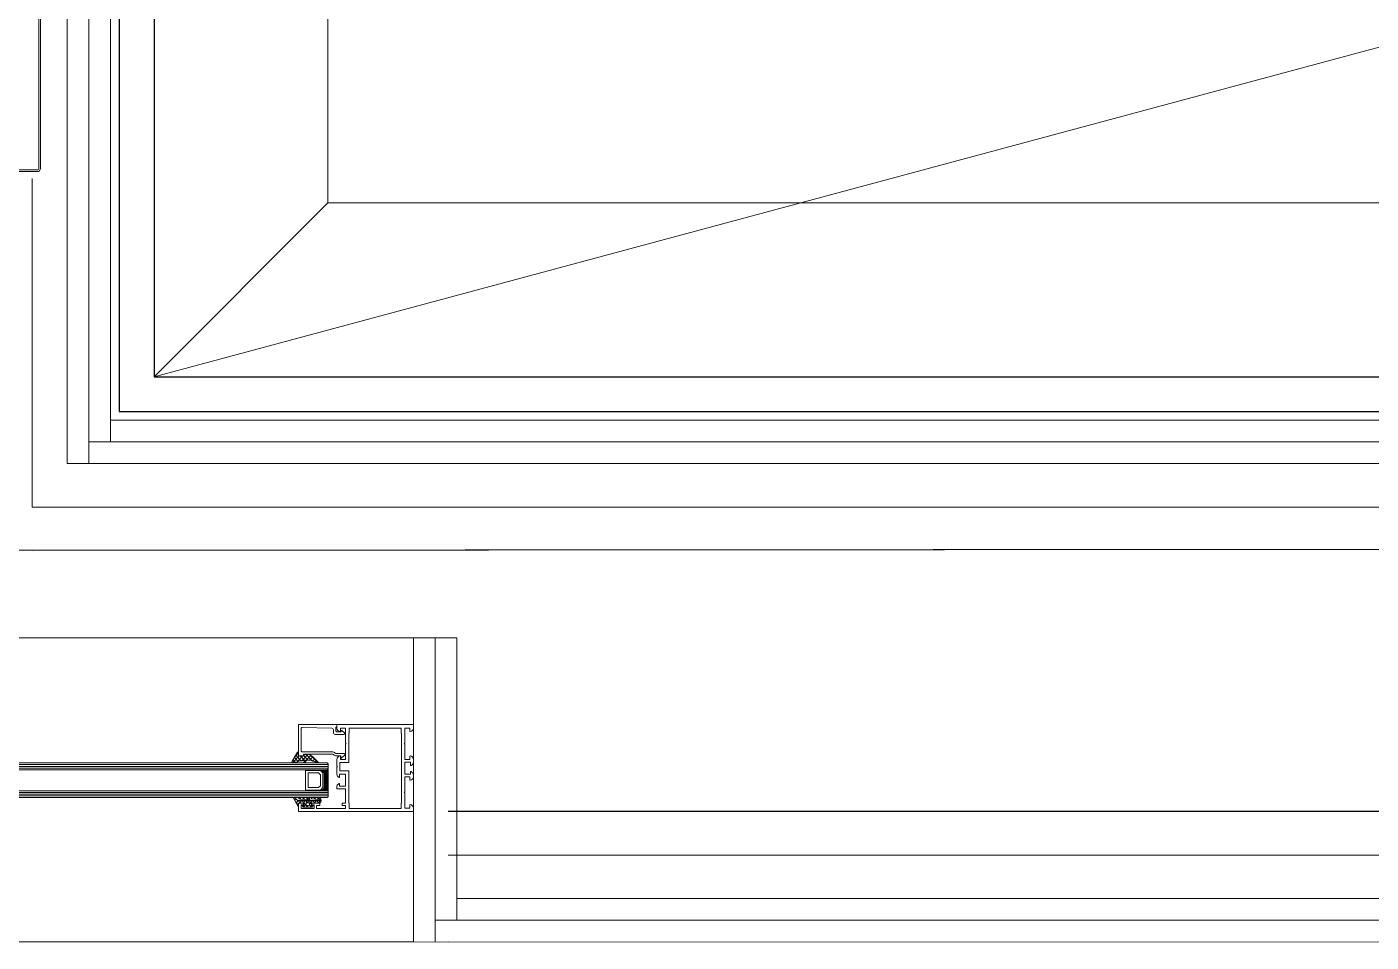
# Model space of a CAD drawing. Header units: millimetres. Extents: x 26282 to 30760, y 1404 to 4574.
# Drawn here: x 28051.4 to 28128.7, y 2947.9 to 3000.6 of the extents above; entities that cross this region are included whole.
import ezdxf

# ---------------------------------------------------------------- set-up
doc = ezdxf.new("R2010")
doc.units = ezdxf.units.MM
doc.header["$LTSCALE"] = 0.25
doc.linetypes.add('DIVIDE', pattern=[1.25, 0.5, -0.25, 0, -0.25, 0, -0.25])
for name, color, linetype, lineweight in [('AB-DUV', 4, 'Continuous', 50), ('AB-inceler', 8, 'Continuous', 20), ('B_BOSLUK', 4, 'Continuous', 0), ('DOĞRAMA', 30, 'Continuous', 20), ('FLOOR_MARBLE (3RDF)', 67, 'Continuous', 13), ('ID-ALCIPAN', 124, 'Continuous', 20), ('ID-HATCH', 252, 'Continuous', 18), ('METAL (3RDF)', 171, 'Continuous', 15), ('SECTION LINE (3RDF)', 40, 'DIVIDE', 25)]:
    doc.layers.add(name, color=color, linetype=linetype, lineweight=lineweight)
doc.layers.add('ID-PROFIL', color=145, linetype='Continuous')
doc.layers.add('WALL COVERING_MARBLE (3RDF)', color=246, linetype='Continuous')
doc.linetypes.add('BATTING', pattern='A,0.0001,-0.1,[134,ltypeshp.shx,S=0.1,R=0,X=-0.1,Y=0],-0.2,[134,ltypeshp.shx,S=0.1,R=180,X=0.1,Y=0],-0.1', length=0.4001)

# ---------------------------------------------------------------- blocks, each defined once
blk = doc.blocks.new('CHD03_1914', base_point=(-50, -44.000001))
at = {"color": 40, "linetype": 'Continuous'}
blk.add_lwpolyline([(-50, -44), (-50, -11), (-50, 22), (-45.2, 22), (-45.2, 19.6, -0.414214), (-45.7, 19.1), (-46.2, 19.1), (-46.2, 20.6), (-48.2, 20.6), (-48.2, 13.1), (-46.2, 13.1), (-46.2, 14.6), (-45.7, 14.6, -0.414214), (-45.2, 14.1), (-45.2, 10.2, -0.414214), (-45.7, 9.7), (-46.5, 9.7), (-46.5, 11.7), (-48.2, 11.7), (-48.2, -5), (-46.5, -5), (-46.5, -3), (-45.7, -3, -0.414214), (-45.2, -3.5), (-45.2, -5), (-37, -5), (-37, 0), (-35.297056, 0, -0.209119), (-33.911436, -1.333339, -0.517625), (-34.099998, -1.6), (-35.4, -1.6), (-35.4, -5), (-28.4, -5), (-28.4, -1.6), (-30.2, -1.6, -0.517638), (-30.388562, -1.333333, -0.317837), (-28.502944, 0), (-24.545899, 0), (-24.245899, -0.3), (-23.945899, 0), (-19.988855, 0, -0.381966), (-18.001239, -1.777778, -0.447214), (-18.2, -1.999999), (-20, -2), (-20, -5), (-11.3, -5), (-11, -5.3), (-10.7, -5), (-2, -5), (-2, -2), (-3.8, -2, -0.447214), (-3.998762, -1.777778, -0.381966), (-2.011146, 0), (0, 0), (0, -44), (-2.011146, -44, -0.381966), (-3.998762, -42.222222, -0.44721), (-3.800002, -42), (-2, -42), (-2, -39), (-10.7, -39), (-11, -38.7), (-11.3, -39), (-20, -39), (-20, -42), (-18.2, -42, -0.447214), (-18.001238, -42.222222, -0.381966), (-19.988855, -44.000001), (-21.602944, -44, -0.317837), (-23.488562, -42.666667, -0.517633), (-23.300003, -42.4), (-21.5, -42.4), (-21.5, -39), (-28.5, -39), (-28.5, -42.4), (-27.2, -42.4, -0.517638), (-27.011438, -42.666667, -0.209118), (-28.397054, -44), (-30.011146, -44, -0.381966), (-31.998762, -42.222222, -0.44721), (-31.800002, -42), (-30, -42), (-30, -39), (-38.7, -39), (-39, -38.7), (-39.3, -39), (-48, -39), (-48, -42), (-46.2, -42, -0.447214), (-46.001238, -42.222222, -0.381966), (-47.988855, -44.000001), (-50, -44)], format="xyb", close=True, dxfattribs=at)
blk.add_lwpolyline([(-48.2, -22), (-48.2, -36.9), (-45.2, -36.9), (-45.2, -37.2), (-5, -37.2), (-5, -36.9), (-2, -36.9), (-2, -7.1), (-5, -7.1), (-5, -6.8), (-21.8, -6.8), (-21.8, -1.8), (-26.6, -1.8), (-26.6, -6.8), (-45.2, -6.8), (-45.2, -7.1), (-48.2, -7.1), (-48.2, -22)], close=True, dxfattribs=at)
blk = doc.blocks.new('CHD10-3109', base_point=(3425.844121, -8973.198899))
at = {"color": 40, "linetype": 'Continuous'}
blk.add_lwpolyline([(3445.244066, -8946.498899), (3445.244066, -8968.498899), (3443.744066, -8968.498899), (3443.744066, -8967.998899), (3441.644066, -8967.998899, 0.414214), (3441.144066, -8968.498899), (3441.144066, -8970.798899), (3441.745351, -8971.152041, -0.449767), (3441.803176, -8971.445675), (3440.54184, -8972.901844, -0.717959), (3439.644066, -8972.598899), (3439.644066, -8967.498899, -0.414214), (3440.644066, -8966.498899), (3442.261368, -8966.498899, 0.409111), (3443.261216, -8965.516352), (3443.558105, -8948.507625, 0.419335), (3443.058181, -8947.998899), (3430.144066, -8947.998899, 0.414214), (3429.644066, -8948.498899), (3429.644066, -8965.784686, -0.198912), (3428.970411, -8967.411031), (3428.936959, -8967.444484, 0.198988), (3428.644066, -8968.151881), (3428.644066, -8972.698899, -0.679784), (3427.779408, -8973.040988), (3425.898258, -8971.035735, -0.657054), (3426.044321, -8970.698899), (3427.144066, -8970.698899, 0.414214), (3427.344066, -8970.498899), (3427.344066, -8968.15159, -0.198912), (3428.01772, -8966.525245), (3428.051172, -8966.491793, 0.198988), (3428.344066, -8965.784395), (3428.344066, -8949.398899), (3427.244066, -8949.398899), (3427.244066, -8946.498899), (3445.244066, -8946.498899)], format="xyb", close=True, dxfattribs=at)
blk = doc.blocks.new('CHD40D05', base_point=(114.501887, 226.793406))
at = {"color": 1, "linetype": 'Continuous'}
for p, q in [((110.576538, 230.373317), (114.501887, 226.447968)), ((110.947225, 228.701598), (112.225122, 229.979495)), ((111.222926, 227.605608), (114.501887, 224.326648)), ((111.42147, 227.054523), (113.569713, 229.202766)), ((111.719917, 225.231649), (114.914305, 228.426037)), ((114.276969, 228.794206), (116.277769, 226.793406)), ((115.402994, 226.793406), (116.258896, 227.649308)), ((110.658103, 223.927791), (114.785186, 219.800708)), ((111.337512, 222.727924), (114.501887, 225.892299)), ((111.576436, 218.724207), (115.458685, 222.606456)), ((111.746215, 224.960999), (115.421988, 221.285227)), ((112.033797, 220.430776), (113.93097, 218.533604)), ((112.11513, 221.384222), (114.579619, 223.84871)), ((110.543601, 215.570052), (114.802922, 219.829373)), ((110.621646, 215.478967), (110.728665, 215.371947)), ((111.039725, 217.182208), (111.817093, 216.40484)), ((111.587437, 218.755816), (112.874031, 217.469222))]:
    blk.add_line(p, q, dxfattribs=at)
blk.add_lwpolyline([(115.039598, 223.337622, -0.273526), (115.44157, 221.341406), (115.058529, 220.2425), (114.117325, 218.721271), (111.149397, 215.732442), (110.71983, 215.364377), (110.535797, 215.57916), (110.551173, 215.778569), (111.889994, 219.625078), (112.098461, 220.793074, 0.181169), (111.844562, 222.173477), (111.6876, 222.435079), (111.076538, 222.946226), (110.776538, 223.346226), (110.576538, 223.846226), (110.776538, 224.046226), (111.076538, 223.846226), (111.376538, 223.546226), (111.7876, 223.335079), (111.9876, 223.435079), (111.7876, 224.535079), (111.5876, 226.593406), (111.076538, 228.011929), (110.776538, 229.611929), (110.576538, 230.111929), (110.576538, 230.411929), (110.776538, 230.611929), (111.076538, 230.611929), (111.476538, 230.411929), (116.701887, 227.393406), (116.701887, 226.793406), (114.501887, 226.793406), (114.501887, 223.935079), (115.039598, 223.337622)], format="xyb", close=True, dxfattribs=at)
blk = doc.blocks.new('*U52')
at = {"color": 4, "linetype": 'Continuous'}
for p, q in [((1062.494385, 75), (1062.494385, 74.99)), ((1062.894385, 75), (1062.894385, 74.6)), ((1063.294385, 75), (1063.294385, 74.2)), ((1063.694385, 75), (1063.694385, 73.8)), ((1064.094385, 75), (1064.094385, 63)), ((1064.494385, 75), (1064.494385, 63)), ((1064.894385, 75), (1064.894385, 63)), ((1065.294385, 75), (1065.294385, 63)), ((1065.694385, 75), (1065.694385, 63)), ((1066.094385, 75), (1066.094385, 63)), ((1062.494385, 63.01), (1062.494385, 63)), ((1062.894385, 63.4), (1062.894385, 63)), ((1063.294385, 63.8), (1063.294385, 63)), ((1063.694385, 64.2), (1063.694385, 63))]:
    blk.add_line(p, q, dxfattribs=at)
blk = doc.blocks.new('CHD40D02')
at = {"color": 1, "linetype": 'Continuous'}
for p, q in [((-1.122662, 0.665503), (-0.457159, 0)), ((-1.012226, 0), (0.801576, 1.813802)), ((0, -1.109094), (1.4, 0.290906)), ((0.205857, 1.458304), (1.4, 0.264161)), ((1.534377, 2.251105), (2.247288, 1.538194)), ((-2.117144, -5.347558), (1.4, -1.830414)), ((-2.117144, -3.226238), (-1.117144, -2.226238)), ((-2.117144, -2.582656), (-0.421916, -4.277884)), ((-2.117144, -4.703976), (-1.237492, -5.583628)), ((-2.117144, -7.468879), (-0.899257, -6.250992)), ((-2.117144, -6.825296), (-1.117144, -7.825296)), ((-0.543237, -6.277883), (1.4, -8.22112)), ((0, -0.457159), (1.4, -1.857159)), ((0, -2.578479), (1.4, -3.978479)), ((0, -7.473055), (2.106571, -5.366485)), ((0.262508, -5.089227), (1.4, -3.951735)), ((0.262508, -4.962308), (1.066416, -5.766216)), ((1.066416, -5.766216), (1.7501, -6.4499)), ((1.930627, -4.509107), (2.59883, -5.177309)), ((2.000247, -3.351488), (2.91136, -2.440375)), ((2.050967, -2.508126), (2.906913, -3.364072)), ((2.106571, -5.366485), (2.901098, -4.571957)), ((2.135987, -1.094428), (2.921622, -0.308793)), ((2.222769, -0.558608), (2.917076, -1.252915)), ((2.59883, -5.177309), (2.73038, -5.30886)), ((0, -9.594375), (1.4, -8.194375)), ((0, -8.942441), (1.4, -10.34244)), ((0.000001, -11.063761), (1.86654, -12.930301)), ((0.005596, -11.710099), (1.4, -10.315696)), ((0.929001, -12.908016), (2.87289, -10.964126)), ((1.935795, -10.878236), (2.844412, -11.786853)), ((2.065011, -9.650685), (2.925923, -8.789773)), ((2.137826, -8.958946), (2.903131, -9.724251)), ((2.53001, -7.22981), (2.953639, -7.653438))]:
    blk.add_line(p, q, dxfattribs=at)
at = {"color": 7, "linetype": 'Continuous'}
blk.add_line((2.921685, -0.29561), (2.817805, -0.199647), dxfattribs=at)
at = {"color": 1, "linetype": 'Continuous'}
for points in [[(2.921685, -0.29561), (2.9, -4.8), (2.8, -5.1), (2.7, -5.4), (2.6, -5.7), (2.4, -6), (2.3, -6.2), (2, -6.3), (1.8, -6.4), (1.6, -6.6), (1.5, -6.7), (1.4, -6.9), (1.4, -11.5), (1.4, -11.7), (1.6, -11.8), (1.65982, -11.8), (1.85982, -11.6), (2.25982, -7.8), (2.35982, -7.4), (2.55982, -7.2), (2.85982, -7.2), (2.95982, -7.4), (2.85982, -11.5, -1.047986), (0.000001, -11.499982), (0, -7.412301), (-1.117144, -7.412301), (-1.117144, -8.412301), (-2.117144, -7.977518), (-2.117144, -2.406848), (-1.117144, -2.015544), (-1.117144, -3.015544), (0, -3.015544), (0, 0), (-1.5, 0), (-1.6, 0.1), (-1.6, 0.3), (-1.4, 0.5), (2.700478, 2.946982), (2.800478, 2.946982), (2.900478, 2.746982), (2.900478, 2.446982), (2.700478, 2.146982), (1.4, 0.4), (1.4, -5.2), (1.5, -5.3), (1.7, -5.2), (1.907825, -4.888262), (2.146067, -0.926812), (2.230152, -0.523166), (2.318197, -0.219443), (2.614003, -0.107644), (2.817805, -0.199647), (2.921685, -0.29561)], [(0.116062, -6.131436, 0.198912), (0.262508, -5.777883), (0.262508, -4.777884, 0.414213), (-0.237492, -4.277884), (-0.737492, -4.277884, 0.414213), (-1.237492, -4.777883), (-1.237492, -5.777884, 0.414213), (-0.737492, -6.277883), (-0.237491, -6.277883, 0.198912), (0.116062, -6.131436)]]:
    blk.add_lwpolyline(points, format="xyb", close=True, dxfattribs=at)
blk = doc.blocks.new('jtyhtrgrtg')
at = {"layer": 'DOĞRAMA', "color": 4, "linetype": 'Continuous'}
for p, q in [((37.657, 2.162), (2.657, 2.162)), ((37.657, 2.062), (2.657, 2.062)), ((37.657, 1.962), (2.657, 1.962)), ((37.657, 1.862), (2.657, 1.862)), ((37.657, 1.762), (2.657, 1.762)), ((40.807, 2.162), (37.657, 2.162)), ((40.857, 2.062), (37.657, 2.062)), ((40.857, 1.962), (37.657, 1.962)), ((40.857, 1.862), (37.657, 1.862)), ((40.807, 1.762), (37.657, 1.762)), ((39.557, 0.592), (39.557, 1.732)), ((39.557, 1.732), (40.407, 1.732)), ((39.707, 0.742), (39.707, 1.582)), ((39.707, 1.582), (40.307, 1.582)), ((40.307, 1.582), (40.407, 1.482)), ((40.407, 1.732), (40.557, 1.582)), ((40.557, 1.582), (40.557, 0.742)), ((40.807, 2.162), (40.857, 2.112)), ((40.857, 1.812), (40.807, 1.762)), ((40.857, 2.112), (40.857, 1.812)), ((40.407, 0.842), (40.307, 0.742)), ((40.407, 1.482), (40.407, 0.842)), ((37.657, 0.562), (2.657, 0.562)), ((37.657, 0.462), (2.657, 0.462)), ((37.657, 0.362), (2.657, 0.362)), ((37.657, 0.262), (2.657, 0.262)), ((37.657, 0.162), (2.657, 0.162)), ((40.807, 0.562), (37.657, 0.562)), ((40.857, 0.462), (37.657, 0.462)), ((40.857, 0.362), (37.657, 0.362)), ((40.857, 0.262), (37.657, 0.262)), ((40.807, 0.162), (37.657, 0.162)), ((40.407, 0.592), (39.557, 0.592)), ((40.307, 0.742), (39.707, 0.742)), ((40.557, 0.742), (40.407, 0.592)), ((40.807, 0.562), (40.857, 0.512)), ((40.857, 0.212), (40.807, 0.162)), ((40.857, 0.512), (40.857, 0.212))]:
    blk.add_line(p, q, dxfattribs=at)
blk.add_lwpolyline([(40.857, 1.762), (40.482, 1.762), (40.632, 1.612), (40.632, 0.712), (40.482, 0.562), (40.857, 0.562), (40.857, 1.762)], close=True, dxfattribs=at)
at = {"layer": 'DOĞRAMA', "color": 7, "yscale": 0.1, "zscale": 0.1, "rotation": 90}
for name, p, xscale in [('CHD03_1914', (45.757, -0.638), 0.1), ('CHD10-3109', (41.827, 2.422), 0.1), ('CHD40D05', (39.157, 2.562), 0.1019018), ('CHD40D02', (39.157, -0.158), 0.1103267)]:
    blk.add_blockref(name, p, dxfattribs=dict(at, xscale=xscale))
at = {"layer": 'DOĞRAMA', "color": 4, "xscale": 0.1, "yscale": 0.1, "zscale": 0.1}
blk.add_blockref('*U52', (-65.768, -5.738), dxfattribs=at)
blk = doc.blocks.new('A$C187D15ED')
at = {"layer": 'AB-inceler'}
blk.add_lwpolyline([(8488.247, 2775.401), (8627.497, 2812.903), (8488.247, 2852.903)], dxfattribs=at)
at = {"layer": 'B_BOSLUK', "lineweight": 0, "elevation": 0}
blk.add_lwpolyline([(8405.158, 2742.886), (8503.158, 2742.887)], dxfattribs=at)
at = {"layer": 'FLOOR_MARBLE (3RDF)'}
blk.add_lwpolyline([(8617.497, 2842.962), (8498.247, 2842.962), (8498.247, 2785.401), (8617.497, 2785.401)], close=True, dxfattribs=at)
blk.add_lwpolyline([(8498.247, 2785.401), (8488.247, 2775.401)], dxfattribs=at)
at = {"layer": 'ID-ALCIPAN', "ltscale": 0.25}
for p, q in [((8483.247, 2864.503, 0), (8483.247, 2770.401)), ((8484.497, 2864.503, 0), (8484.497, 2770.401)), ((8485.747, 2864.503), (8485.747, 2771.651)), ((8485.747, 2772.901), (8631.247, 2772.901)), ((8485.747, 2772.901), (8631.247, 2772.901)), ((8484.497, 2771.651), (8632.497, 2771.651)), ((8484.497, 2771.651), (8632.497, 2771.651)), ((8483.247, 2770.401), (8632.497, 2770.401)), ((8483.247, 2770.401), (8632.497, 2770.401)), ((8385.338, 2760.386), (8505.658, 2760.386, 0)), ((8503.158, 2742.886, 0), (8503.158, 2760.386, 0)), ((8504.408, 2742.886, 0), (8504.408, 2760.386, 0)), ((8505.658, 2744.136, 0), (8505.658, 2760.386, 0)), ((8505.658, 2745.386, 0), (8595.182, 2745.377)), ((8505.658, 2745.386, 0), (8595.182, 2745.377)), ((8504.408, 2744.136, 0), (8593.944, 2744.127)), ((8505.158, 2744.136, 0), (8593.944, 2744.127)), ((8503.158, 2742.887, 0), (8592.706, 2742.877)), ((8505.158, 2742.886, 0), (8592.706, 2742.877))]:
    blk.add_line(p, q, dxfattribs=at)
at = {"layer": 'ID-HATCH', "linetype": 'BATTING', "lineweight": 0, "ltscale": 4.5}
for p, q in [((8481.247, 2786.795), (8481.247, 2767.901)), ((8481.247, 2767.901), (8634.997, 2767.901)), ((8505.158, 2747.886), (8597.657, 2747.877))]:
    blk.add_line(p, q, dxfattribs=at)
at = {"layer": 'ID-PROFIL'}
for p, q in [((8604.678, 2765.501), (8478.747, 2765.401)), ((8604.678, 2765.501), (8481.247, 2765.401)), ((8600.133, 2750.377), (8505.158, 2750.386)), ((8600.133, 2750.377), (8505.704, 2750.386))]:
    blk.add_line(p, q, dxfattribs=at)
at = {"layer": 'METAL (3RDF)'}
for points in [[(8481.622, 2835.091), (8481.622, 2787.385, -0.414214), (8481.532, 2787.295), (8479.122, 2787.295)], [(8479.122, 2787.195), (8481.532, 2787.195, 0.414214), (8481.722, 2787.385), (8481.722, 2835.091, -0.288272)], [(8481.622, 2835.091), (8481.622, 2787.385, -0.414214), (8481.532, 2787.295), (8479.122, 2787.295)], [(8479.122, 2787.195), (8481.532, 2787.195, 0.414214), (8481.722, 2787.385), (8481.722, 2835.091, -0.288272)]]:
    blk.add_lwpolyline(points, format="xyb", dxfattribs=at)
at = {"layer": 'WALL COVERING_MARBLE (3RDF)'}
for p, q in [((8486.247, 2863.403), (8486.247, 2773.401)), ((8488.247, 2863.403), (8488.247, 2775.401)), ((8488.247, 2775.401), (8627.497, 2775.401)), ((8486.247, 2773.401), (8629.497, 2773.401))]:
    blk.add_line(p, q, dxfattribs=at)
at = {"layer": 'SECTION LINE (3RDF)'}
blk.add_blockref('jtyhtrgrtg', (8457.401, 2751.024, 0), dxfattribs=at)
blk.add_blockref('jtyhtrgrtg', (8457.401, 2751.024, 0), dxfattribs=at)

msp = doc.modelspace()

# ---------------------------------------------------------------- block references
at = {"layer": 'AB-DUV', "ltscale": 100}
msp.add_blockref('A$C187D15ED', (19570.424, 205.028, 5.126), dxfattribs=at)

# ---------------------------------------------------------------- next in the draw order: linework, layer by layer
at = {"layer": 'DOĞRAMA', "color": 1, "linetype": 'Continuous'}
for p, q in [((28066.62, 2958.306, 5.126), (28066.922, 2958.838, 5.126)), ((28066.62, 2958.306, 5.126), (28066.922, 2958.838, 5.126)), ((28066.922, 2958.838, 5.126), (28066.982, 2958.838, 5.126)), ((28066.922, 2958.838, 5.126), (28066.982, 2958.838, 5.126)), ((28066.982, 2958.838, 5.126), (28066.982, 2958.614, 5.126)), ((28066.982, 2958.838, 5.126), (28066.982, 2958.614, 5.126)), ((28066.6, 2958.265, 5.126), (28066.62, 2958.306, 5.126)), ((28066.6, 2958.265, 5.126), (28066.62, 2958.306, 5.126)), ((28066.6, 2958.234, 5.126), (28066.6, 2958.265, 5.126)), ((28066.6, 2958.234, 5.126), (28066.6, 2958.265, 5.126)), ((28066.62, 2958.214, 5.126), (28066.6, 2958.234, 5.126)), ((28066.62, 2958.214, 5.126), (28066.6, 2958.234, 5.126)), ((28066.65, 2958.214, 5.126), (28066.62, 2958.214, 5.126)), ((28066.65, 2958.214, 5.126), (28066.62, 2958.214, 5.126)), ((28066.624, 2958.214, 5.126), (28067.017, 2958.614, 5.126)), ((28066.624, 2958.214, 5.126), (28067.017, 2958.614, 5.126)), ((28066.7, 2958.234, 5.126), (28066.65, 2958.214, 5.126)), ((28066.7, 2958.234, 5.126), (28066.65, 2958.214, 5.126)), ((28066.791, 2958.252, 5.126), (28066.663, 2958.382, 5.126)), ((28066.791, 2958.252, 5.126), (28066.663, 2958.382, 5.126)), ((28066.86, 2958.265, 5.126), (28066.7, 2958.234, 5.126)), ((28066.86, 2958.265, 5.126), (28066.7, 2958.234, 5.126)), ((28066.956, 2958.3, 5.126), (28066.741, 2958.519, 5.126)), ((28066.956, 2958.3, 5.126), (28066.741, 2958.519, 5.126)), ((28066.782, 2958.591, 5.126), (28066.982, 2958.795, 5.126)), ((28066.782, 2958.591, 5.126), (28066.982, 2958.795, 5.126)), ((28067.138, 2958.33, 5.126), (28066.819, 2958.656, 5.126)), ((28067.138, 2958.33, 5.126), (28066.819, 2958.656, 5.126)), ((28067.002, 2958.317, 5.126), (28066.86, 2958.265, 5.126)), ((28067.002, 2958.317, 5.126), (28066.86, 2958.265, 5.126)), ((28066.982, 2958.706, 5.126), (28066.896, 2958.793, 5.126)), ((28066.982, 2958.706, 5.126), (28066.896, 2958.793, 5.126)), ((28066.901, 2958.28, 5.126), (28067.229, 2958.614, 5.126)), ((28066.901, 2958.28, 5.126), (28067.229, 2958.614, 5.126)), ((28066.982, 2958.614, 5.126), (28067.268, 2958.614, 5.126)), ((28066.982, 2958.614, 5.126), (28067.268, 2958.614, 5.126)), ((28067.208, 2958.337, 5.126), (28067.002, 2958.317, 5.126)), ((28067.208, 2958.337, 5.126), (28067.002, 2958.317, 5.126)), ((28067.389, 2958.291, 5.126), (28067.072, 2958.614, 5.126)), ((28067.389, 2958.291, 5.126), (28067.072, 2958.614, 5.126)), ((28067.165, 2958.333, 5.126), (28067.533, 2958.708, 5.126)), ((28067.165, 2958.333, 5.126), (28067.533, 2958.708, 5.126)), ((28067.318, 2958.358, 5.126), (28067.208, 2958.337, 5.126)), ((28067.318, 2958.358, 5.126), (28067.208, 2958.337, 5.126)), ((28067.257, 2958.234, 5.126), (28067.277, 2958.265, 5.126)), ((28067.257, 2958.234, 5.126), (28067.277, 2958.265, 5.126)), ((28067.277, 2958.214, 5.126), (28067.257, 2958.234, 5.126)), ((28067.277, 2958.214, 5.126), (28067.257, 2958.234, 5.126)), ((28067.268, 2958.614, 5.126), (28067.328, 2958.669, 5.126)), ((28067.268, 2958.614, 5.126), (28067.328, 2958.669, 5.126)), ((28067.269, 2958.222, 5.126), (28067.681, 2958.643, 5.126)), ((28067.269, 2958.222, 5.126), (28067.681, 2958.643, 5.126)), ((28067.523, 2958.371, 5.126), (28067.276, 2958.622, 5.126)), ((28067.523, 2958.371, 5.126), (28067.276, 2958.622, 5.126)), ((28067.277, 2958.265, 5.126), (28067.307, 2958.295, 5.126)), ((28067.277, 2958.265, 5.126), (28067.307, 2958.295, 5.126)), ((28067.327, 2958.234, 5.126), (28067.277, 2958.214, 5.126)), ((28067.327, 2958.234, 5.126), (28067.277, 2958.214, 5.126)), ((28067.307, 2958.295, 5.126), (28067.328, 2958.337, 5.126)), ((28067.307, 2958.295, 5.126), (28067.328, 2958.337, 5.126)), ((28067.328, 2958.337, 5.126), (28067.318, 2958.358, 5.126)), ((28067.328, 2958.337, 5.126), (28067.318, 2958.358, 5.126)), ((28067.367, 2958.265, 5.126), (28067.327, 2958.234, 5.126)), ((28067.367, 2958.265, 5.126), (28067.327, 2958.234, 5.126)), ((28067.418, 2958.327, 5.126), (28067.367, 2958.265, 5.126)), ((28067.418, 2958.327, 5.126), (28067.367, 2958.265, 5.126)), ((28067.789, 2958.316, 5.126), (28067.401, 2958.711, 5.126)), ((28067.789, 2958.316, 5.126), (28067.401, 2958.711, 5.126)), ((28067.444, 2958.343, 5.126), (28067.418, 2958.327, 5.126)), ((28067.444, 2958.343, 5.126), (28067.418, 2958.327, 5.126)), ((28067.527, 2958.71, 5.126), (28067.637, 2958.671, 5.126)), ((28067.527, 2958.71, 5.126), (28067.637, 2958.671, 5.126)), ((28067.699, 2958.348, 5.126), (28067.582, 2958.369, 5.126)), ((28067.699, 2958.348, 5.126), (28067.582, 2958.369, 5.126)), ((28067.618, 2958.362, 5.126), (28067.808, 2958.556, 5.126)), ((28067.618, 2958.362, 5.126), (28067.808, 2958.556, 5.126)), ((28067.637, 2958.671, 5.126), (28067.789, 2958.575, 5.126)), ((28067.637, 2958.671, 5.126), (28067.789, 2958.575, 5.126)), ((28068.104, 2958.211, 5.126), (28067.678, 2958.645, 5.126)), ((28068.104, 2958.211, 5.126), (28067.678, 2958.645, 5.126)), ((28068.084, 2958.211, 5.126), (28067.699, 2958.348, 5.126)), ((28068.084, 2958.211, 5.126), (28067.699, 2958.348, 5.126)), ((28067.786, 2958.317, 5.126), (28067.914, 2958.448, 5.126)), ((28067.786, 2958.317, 5.126), (28067.914, 2958.448, 5.126)), ((28067.789, 2958.575, 5.126), (28068.088, 2958.272, 5.126)), ((28067.789, 2958.575, 5.126), (28068.088, 2958.272, 5.126)), ((28067.943, 2958.261, 5.126), (28068.021, 2958.34, 5.126)), ((28067.943, 2958.261, 5.126), (28068.021, 2958.34, 5.126)), ((28068.103, 2958.21, 5.126), (28068.084, 2958.211, 5.126)), ((28068.103, 2958.21, 5.126), (28068.084, 2958.211, 5.126)), ((28068.088, 2958.272, 5.126), (28068.125, 2958.228, 5.126)), ((28068.088, 2958.272, 5.126), (28068.125, 2958.228, 5.126)), ((28068.125, 2958.228, 5.126), (28068.103, 2958.21, 5.126)), ((28068.125, 2958.228, 5.126), (28068.103, 2958.21, 5.126)), ((28068.113, 2958.218, 5.126), (28068.124, 2958.229, 5.126)), ((28068.113, 2958.218, 5.126), (28068.124, 2958.229, 5.126)), ((28066.687, 2956.203, 5.126), (28066.707, 2956.214, 5.126)), ((28066.687, 2956.203, 5.126), (28066.707, 2956.214, 5.126)), ((28066.687, 2956.192, 5.126), (28066.687, 2956.203, 5.126)), ((28066.687, 2956.192, 5.126), (28066.687, 2956.203, 5.126)), ((28066.932, 2955.739, 5.126), (28066.687, 2956.192, 5.126)), ((28066.932, 2955.739, 5.126), (28066.687, 2956.192, 5.126)), ((28066.707, 2956.214, 5.126), (28066.737, 2956.214, 5.126)), ((28066.707, 2956.214, 5.126), (28066.737, 2956.214, 5.126)), ((28066.737, 2956.214, 5.126), (28066.767, 2956.192, 5.126)), ((28066.737, 2956.214, 5.126), (28066.767, 2956.192, 5.126)), ((28066.757, 2956.063, 5.126), (28066.828, 2956.142, 5.126)), ((28066.757, 2956.063, 5.126), (28066.828, 2956.142, 5.126)), ((28066.767, 2956.192, 5.126), (28066.942, 2956.048, 5.126)), ((28066.767, 2956.192, 5.126), (28066.942, 2956.048, 5.126)), ((28066.982, 2955.782, 5.126), (28066.801, 2955.982, 5.126)), ((28066.982, 2955.782, 5.126), (28066.801, 2955.982, 5.126)), ((28066.836, 2955.917, 5.126), (28066.956, 2956.048, 5.126)), ((28066.836, 2955.917, 5.126), (28066.956, 2956.048, 5.126)), ((28066.915, 2955.77, 5.126), (28066.982, 2955.843, 5.126)), ((28066.915, 2955.77, 5.126), (28066.982, 2955.843, 5.126)), ((28066.952, 2955.717, 5.126), (28066.932, 2955.739, 5.126)), ((28066.952, 2955.717, 5.126), (28066.932, 2955.739, 5.126)), ((28066.942, 2956.048, 5.126), (28067.502, 2956.048, 5.126)), ((28066.942, 2956.048, 5.126), (28067.502, 2956.048, 5.126)), ((28067.093, 2955.894, 5.126), (28066.953, 2956.048, 5.126)), ((28067.093, 2955.894, 5.126), (28066.953, 2956.048, 5.126)), ((28066.982, 2955.728, 5.126), (28066.972, 2955.717, 5.126)), ((28066.982, 2955.728, 5.126), (28066.972, 2955.717, 5.126)), ((28067.284, 2955.894, 5.126), (28066.982, 2955.894, 5.126)), ((28066.982, 2955.894, 5.126), (28066.982, 2955.728, 5.126)), ((28067.284, 2955.894, 5.126), (28066.982, 2955.894, 5.126)), ((28066.982, 2955.894, 5.126), (28066.982, 2955.728, 5.126)), ((28066.993, 2956.182, 5.126), (28067.002, 2956.205, 5.126)), ((28066.993, 2956.182, 5.126), (28067.002, 2956.205, 5.126)), ((28067.004, 2956.15, 5.126), (28066.993, 2956.182, 5.126)), ((28067.004, 2956.15, 5.126), (28066.993, 2956.182, 5.126)), ((28067.002, 2956.205, 5.126), (28067.012, 2956.216, 5.126)), ((28067.002, 2956.205, 5.126), (28067.012, 2956.216, 5.126)), ((28067.034, 2956.14, 5.126), (28067.004, 2956.15, 5.126)), ((28067.034, 2956.14, 5.126), (28067.004, 2956.15, 5.126)), ((28067.012, 2956.216, 5.126), (28067.462, 2956.214, 5.126)), ((28067.012, 2956.216, 5.126), (28067.462, 2956.214, 5.126)), ((28067.091, 2956.13, 5.126), (28067.013, 2956.216, 5.126)), ((28067.091, 2956.13, 5.126), (28067.013, 2956.216, 5.126)), ((28067.028, 2955.894, 5.126), (28067.168, 2956.048, 5.126)), ((28067.028, 2955.894, 5.126), (28067.168, 2956.048, 5.126)), ((28067.075, 2956.131, 5.126), (28067.034, 2956.14, 5.126)), ((28067.075, 2956.131, 5.126), (28067.034, 2956.14, 5.126)), ((28067.038, 2956.139, 5.126), (28067.107, 2956.216, 5.126)), ((28067.038, 2956.139, 5.126), (28067.107, 2956.216, 5.126)), ((28067.471, 2956.104, 5.126), (28067.075, 2956.131, 5.126)), ((28067.471, 2956.104, 5.126), (28067.075, 2956.131, 5.126)), ((28067.517, 2955.66, 5.126), (28067.165, 2956.048, 5.126)), ((28067.517, 2955.66, 5.126), (28067.165, 2956.048, 5.126)), ((28067.223, 2955.66, 5.126), (28067.184, 2955.771, 5.126)), ((28067.184, 2955.771, 5.126), (28067.284, 2955.771, 5.126)), ((28067.223, 2955.66, 5.126), (28067.184, 2955.771, 5.126)), ((28067.184, 2955.771, 5.126), (28067.284, 2955.771, 5.126)), ((28067.305, 2955.66, 5.126), (28067.205, 2955.771, 5.126)), ((28067.305, 2955.66, 5.126), (28067.205, 2955.771, 5.126)), ((28067.317, 2956.115, 5.126), (28067.226, 2956.215, 5.126)), ((28067.317, 2956.115, 5.126), (28067.226, 2956.215, 5.126)), ((28067.233, 2956.12, 5.126), (28067.318, 2956.215, 5.126)), ((28067.233, 2956.12, 5.126), (28067.318, 2956.215, 5.126)), ((28067.24, 2955.894, 5.126), (28067.38, 2956.048, 5.126)), ((28067.24, 2955.894, 5.126), (28067.38, 2956.048, 5.126)), ((28067.24, 2955.66, 5.126), (28067.41, 2955.847, 5.126)), ((28067.24, 2955.66, 5.126), (28067.41, 2955.847, 5.126)), ((28067.284, 2955.771, 5.126), (28067.284, 2955.894, 5.126)), ((28067.284, 2955.771, 5.126), (28067.284, 2955.894, 5.126)), ((28067.491, 2955.923, 5.126), (28067.377, 2956.048, 5.126)), ((28067.491, 2955.923, 5.126), (28067.377, 2956.048, 5.126)), ((28067.41, 2955.868, 5.126), (28067.41, 2955.813, 5.126)), ((28067.41, 2955.868, 5.126), (28067.41, 2955.813, 5.126)), ((28067.433, 2956.107, 5.126), (28067.5, 2956.181, 5.126)), ((28067.433, 2956.107, 5.126), (28067.5, 2956.181, 5.126)), ((28067.519, 2956.126, 5.126), (28067.439, 2956.214, 5.126)), ((28067.519, 2956.126, 5.126), (28067.439, 2956.214, 5.126)), ((28067.452, 2955.66, 5.126), (28067.54, 2955.757, 5.126)), ((28067.452, 2955.66, 5.126), (28067.54, 2955.757, 5.126)), ((28067.56, 2955.923, 5.126), (28067.46, 2955.923, 5.126)), ((28067.56, 2955.923, 5.126), (28067.46, 2955.923, 5.126)), ((28067.46, 2955.757, 5.126), (28067.56, 2955.757, 5.126)), ((28067.46, 2955.757, 5.126), (28067.56, 2955.757, 5.126)), ((28067.462, 2956.214, 5.126), (28067.492, 2956.203, 5.126)), ((28067.462, 2956.214, 5.126), (28067.492, 2956.203, 5.126)), ((28067.502, 2956.081, 5.126), (28067.471, 2956.104, 5.126)), ((28067.502, 2956.081, 5.126), (28067.471, 2956.104, 5.126)), ((28067.478, 2955.923, 5.126), (28067.559, 2956.012, 5.126)), ((28067.478, 2955.923, 5.126), (28067.559, 2956.012, 5.126)), ((28067.492, 2956.203, 5.126), (28067.522, 2956.192, 5.126)), ((28067.492, 2956.203, 5.126), (28067.522, 2956.192, 5.126)), ((28067.5, 2956.181, 5.126), (28067.513, 2956.195, 5.126)), ((28067.5, 2956.181, 5.126), (28067.513, 2956.195, 5.126)), ((28067.512, 2956.059, 5.126), (28067.502, 2956.081, 5.126)), ((28067.512, 2956.059, 5.126), (28067.502, 2956.081, 5.126)), ((28067.502, 2956.048, 5.126), (28067.512, 2956.059, 5.126)), ((28067.502, 2956.048, 5.126), (28067.512, 2956.059, 5.126)), ((28067.729, 2955.894, 5.126), (28067.519, 2956.126, 5.126)), ((28067.729, 2955.894, 5.126), (28067.519, 2956.126, 5.126)), ((28067.522, 2956.192, 5.126), (28067.552, 2956.181, 5.126)), ((28067.522, 2956.192, 5.126), (28067.552, 2956.181, 5.126)), ((28067.552, 2956.181, 5.126), (28067.582, 2956.159, 5.126)), ((28067.552, 2956.181, 5.126), (28067.582, 2956.159, 5.126)), ((28067.559, 2956.012, 5.126), (28067.627, 2956.087, 5.126)), ((28067.559, 2956.012, 5.126), (28067.627, 2956.087, 5.126)), ((28067.582, 2956.159, 5.126), (28067.602, 2956.148, 5.126)), ((28067.582, 2956.159, 5.126), (28067.602, 2956.148, 5.126)), ((28067.602, 2956.148, 5.126), (28067.612, 2956.115, 5.126)), ((28067.602, 2956.148, 5.126), (28067.612, 2956.115, 5.126)), ((28067.729, 2955.66, 5.126), (28067.607, 2955.795, 5.126)), ((28067.729, 2955.66, 5.126), (28067.607, 2955.795, 5.126)), ((28067.61, 2955.834, 5.126), (28067.804, 2956.048, 5.126)), ((28067.61, 2955.834, 5.126), (28067.804, 2956.048, 5.126)), ((28067.61, 2955.813, 5.126), (28067.61, 2955.868, 5.126)), ((28067.61, 2955.813, 5.126), (28067.61, 2955.868, 5.126)), ((28067.612, 2956.115, 5.126), (28067.622, 2956.092, 5.126)), ((28067.612, 2956.115, 5.126), (28067.622, 2956.092, 5.126)), ((28067.622, 2956.092, 5.126), (28067.642, 2956.07, 5.126)), ((28067.622, 2956.092, 5.126), (28067.642, 2956.07, 5.126)), ((28067.642, 2956.07, 5.126), (28067.652, 2956.059, 5.126)), ((28067.642, 2956.07, 5.126), (28067.652, 2956.059, 5.126)), ((28067.652, 2956.059, 5.126), (28067.672, 2956.048, 5.126)), ((28067.652, 2956.059, 5.126), (28067.672, 2956.048, 5.126)), ((28067.665, 2955.66, 5.126), (28067.765, 2955.771, 5.126)), ((28067.665, 2955.66, 5.126), (28067.765, 2955.771, 5.126)), ((28067.672, 2956.048, 5.126), (28068.132, 2956.048, 5.126)), ((28067.672, 2956.048, 5.126), (28068.132, 2956.048, 5.126)), ((28067.702, 2956.209, 5.126), (28067.722, 2956.22, 5.126)), ((28067.702, 2956.209, 5.126), (28067.722, 2956.22, 5.126)), ((28067.702, 2956.176, 5.126), (28067.702, 2956.209, 5.126)), ((28067.702, 2956.176, 5.126), (28067.702, 2956.209, 5.126)), ((28067.722, 2956.154, 5.126), (28067.702, 2956.176, 5.126)), ((28067.722, 2956.154, 5.126), (28067.702, 2956.176, 5.126)), ((28067.705, 2956.173, 5.126), (28067.747, 2956.22, 5.126)), ((28067.705, 2956.173, 5.126), (28067.747, 2956.22, 5.126)), ((28067.722, 2956.22, 5.126), (28068.132, 2956.209, 5.126)), ((28067.722, 2956.22, 5.126), (28068.132, 2956.209, 5.126)), ((28067.762, 2956.143, 5.126), (28067.722, 2956.154, 5.126)), ((28067.762, 2956.143, 5.126), (28067.722, 2956.154, 5.126)), ((28068.132, 2955.894, 5.126), (28067.723, 2955.894, 5.126)), ((28067.723, 2955.894, 5.126), (28067.723, 2955.771, 5.126)), ((28068.132, 2955.894, 5.126), (28067.723, 2955.894, 5.126)), ((28067.723, 2955.894, 5.126), (28067.723, 2955.771, 5.126)), ((28067.723, 2955.771, 5.126), (28067.823, 2955.771, 5.126)), ((28067.723, 2955.771, 5.126), (28067.823, 2955.771, 5.126)), ((28068.142, 2956.099, 5.126), (28067.762, 2956.143, 5.126)), ((28068.142, 2956.099, 5.126), (28067.762, 2956.143, 5.126)), ((28067.823, 2955.771, 5.126), (28067.78, 2955.66, 5.126)), ((28067.823, 2955.771, 5.126), (28067.78, 2955.66, 5.126)), ((28067.941, 2955.894, 5.126), (28067.801, 2956.048, 5.126)), ((28067.941, 2955.894, 5.126), (28067.801, 2956.048, 5.126)), ((28067.947, 2956.122, 5.126), (28067.861, 2956.217, 5.126)), ((28067.947, 2956.122, 5.126), (28067.861, 2956.217, 5.126)), ((28067.876, 2955.894, 5.126), (28068.016, 2956.048, 5.126)), ((28067.876, 2955.894, 5.126), (28068.016, 2956.048, 5.126)), ((28067.878, 2956.13, 5.126), (28067.954, 2956.214, 5.126)), ((28067.878, 2956.13, 5.126), (28067.954, 2956.214, 5.126)), ((28068.153, 2955.895, 5.126), (28068.014, 2956.048, 5.126)), ((28068.153, 2955.895, 5.126), (28068.014, 2956.048, 5.126)), ((28068.07, 2956.107, 5.126), (28068.161, 2956.208, 5.126)), ((28068.07, 2956.107, 5.126), (28068.161, 2956.208, 5.126)), ((28068.273, 2955.996, 5.126), (28068.078, 2956.211, 5.126)), ((28068.273, 2955.996, 5.126), (28068.078, 2956.211, 5.126)), ((28068.088, 2955.894, 5.126), (28068.275, 2956.1, 5.126)), ((28068.088, 2955.894, 5.126), (28068.275, 2956.1, 5.126)), ((28068.132, 2956.048, 5.126), (28068.152, 2956.048, 5.126)), ((28068.132, 2956.048, 5.126), (28068.152, 2956.048, 5.126)), ((28068.162, 2956.077, 5.126), (28068.142, 2956.099, 5.126)), ((28068.162, 2956.077, 5.126), (28068.142, 2956.099, 5.126)), ((28068.152, 2956.048, 5.126), (28068.162, 2956.07, 5.126)), ((28068.152, 2956.048, 5.126), (28068.162, 2956.07, 5.126)), ((28068.162, 2956.07, 5.126), (28068.162, 2956.077, 5.126)), ((28068.162, 2956.07, 5.126), (28068.162, 2956.077, 5.126)), ((28066.972, 2955.717, 5.126), (28066.952, 2955.717, 5.126)), ((28066.972, 2955.717, 5.126), (28066.952, 2955.717, 5.126)), ((28067.78, 2955.66, 5.126), (28067.223, 2955.66, 5.126)), ((28067.78, 2955.66, 5.126), (28067.223, 2955.66, 5.126))]:
    msp.add_line(p, q, dxfattribs=at)
at = {"layer": 'DOĞRAMA', "color": 4, "linetype": 'Continuous'}
for p, q in [((28065.482, 2958.214, 5.126), (28030.482, 2958.214, 5.126)), ((28065.482, 2958.214, 5.126), (28030.482, 2958.214, 5.126)), ((28065.482, 2958.114, 5.126), (28030.482, 2958.114, 5.126)), ((28065.482, 2958.114, 5.126), (28030.482, 2958.114, 5.126)), ((28068.632, 2958.214, 5.126), (28065.482, 2958.214, 5.126)), ((28068.632, 2958.214, 5.126), (28065.482, 2958.214, 5.126)), ((28068.682, 2958.114, 5.126), (28065.482, 2958.114, 5.126)), ((28068.682, 2958.114, 5.126), (28065.482, 2958.114, 5.126)), ((28068.632, 2958.214, 5.126), (28068.682, 2958.164, 5.126)), ((28068.632, 2958.214, 5.126), (28068.682, 2958.164, 5.126)), ((28068.682, 2958.164, 5.126), (28068.682, 2957.864, 5.126)), ((28068.682, 2958.164, 5.126), (28068.682, 2957.864, 5.126)), ((28065.482, 2958.014, 5.126), (28030.482, 2958.014, 5.126)), ((28065.482, 2958.014, 5.126), (28030.482, 2958.014, 5.126)), ((28065.482, 2957.914, 5.126), (28030.482, 2957.914, 5.126)), ((28065.482, 2957.914, 5.126), (28030.482, 2957.914, 5.126)), ((28065.482, 2957.814, 5.126), (28030.482, 2957.814, 5.126)), ((28065.482, 2957.814, 5.126), (28030.482, 2957.814, 5.126)), ((28068.682, 2958.014, 5.126), (28065.482, 2958.014, 5.126)), ((28068.682, 2958.014, 5.126), (28065.482, 2958.014, 5.126)), ((28068.682, 2957.914, 5.126), (28065.482, 2957.914, 5.126)), ((28068.682, 2957.914, 5.126), (28065.482, 2957.914, 5.126)), ((28068.632, 2957.814, 5.126), (28065.482, 2957.814, 5.126)), ((28068.632, 2957.814, 5.126), (28065.482, 2957.814, 5.126)), ((28067.382, 2956.644, 5.126), (28067.382, 2957.784, 5.126)), ((28067.382, 2957.784, 5.126), (28068.232, 2957.784, 5.126)), ((28067.382, 2956.644, 5.126), (28067.382, 2957.784, 5.126)), ((28067.382, 2957.784, 5.126), (28068.232, 2957.784, 5.126)), ((28067.532, 2956.794, 5.126), (28067.532, 2957.634, 5.126)), ((28067.532, 2957.634, 5.126), (28068.132, 2957.634, 5.126)), ((28067.532, 2956.794, 5.126), (28067.532, 2957.634, 5.126)), ((28067.532, 2957.634, 5.126), (28068.132, 2957.634, 5.126)), ((28068.132, 2957.634, 5.126), (28068.232, 2957.534, 5.126)), ((28068.132, 2957.634, 5.126), (28068.232, 2957.534, 5.126)), ((28068.232, 2957.784, 5.126), (28068.382, 2957.634, 5.126)), ((28068.232, 2957.784, 5.126), (28068.382, 2957.634, 5.126)), ((28068.232, 2957.534, 5.126), (28068.232, 2956.894, 5.126)), ((28068.232, 2957.534, 5.126), (28068.232, 2956.894, 5.126)), ((28068.307, 2957.814, 5.126), (28068.307, 2957.813, 5.126)), ((28068.307, 2957.814, 5.126), (28068.307, 2957.813, 5.126)), ((28068.347, 2957.814, 5.126), (28068.347, 2957.774, 5.126)), ((28068.347, 2957.814, 5.126), (28068.347, 2957.774, 5.126)), ((28068.382, 2957.634, 5.126), (28068.382, 2956.794, 5.126)), ((28068.382, 2957.634, 5.126), (28068.382, 2956.794, 5.126)), ((28068.387, 2957.814, 5.126), (28068.387, 2957.734, 5.126)), ((28068.387, 2957.814, 5.126), (28068.387, 2957.734, 5.126)), ((28068.427, 2957.814, 5.126), (28068.427, 2957.694, 5.126)), ((28068.427, 2957.814, 5.126), (28068.427, 2957.694, 5.126)), ((28068.467, 2957.814, 5.126), (28068.467, 2956.614, 5.126)), ((28068.467, 2957.814, 5.126), (28068.467, 2956.614, 5.126)), ((28068.507, 2957.814, 5.126), (28068.507, 2956.614, 5.126)), ((28068.507, 2957.814, 5.126), (28068.507, 2956.614, 5.126)), ((28068.547, 2957.814, 5.126), (28068.547, 2956.614, 5.126)), ((28068.547, 2957.814, 5.126), (28068.547, 2956.614, 5.126)), ((28068.587, 2957.814, 5.126), (28068.587, 2956.614, 5.126)), ((28068.587, 2957.814, 5.126), (28068.587, 2956.614, 5.126)), ((28068.627, 2957.814, 5.126), (28068.627, 2956.614, 5.126)), ((28068.627, 2957.814, 5.126), (28068.627, 2956.614, 5.126)), ((28068.682, 2957.864, 5.126), (28068.632, 2957.814, 5.126)), ((28068.682, 2957.864, 5.126), (28068.632, 2957.814, 5.126)), ((28068.667, 2957.814, 5.126), (28068.667, 2956.614, 5.126)), ((28068.667, 2957.814, 5.126), (28068.667, 2956.614, 5.126)), ((28065.482, 2956.614, 5.126), (28030.482, 2956.614, 5.126)), ((28065.482, 2956.614, 5.126), (28030.482, 2956.614, 5.126)), ((28065.482, 2956.514, 5.126), (28030.482, 2956.514, 5.126)), ((28065.482, 2956.514, 5.126), (28030.482, 2956.514, 5.126)), ((28068.632, 2956.614, 5.126), (28065.482, 2956.614, 5.126)), ((28068.632, 2956.614, 5.126), (28065.482, 2956.614, 5.126)), ((28068.682, 2956.514, 5.126), (28065.482, 2956.514, 5.126)), ((28068.682, 2956.514, 5.126), (28065.482, 2956.514, 5.126)), ((28068.232, 2956.644, 5.126), (28067.382, 2956.644, 5.126)), ((28068.232, 2956.644, 5.126), (28067.382, 2956.644, 5.126)), ((28068.132, 2956.794, 5.126), (28067.532, 2956.794, 5.126)), ((28068.132, 2956.794, 5.126), (28067.532, 2956.794, 5.126)), ((28068.232, 2956.894, 5.126), (28068.132, 2956.794, 5.126)), ((28068.232, 2956.894, 5.126), (28068.132, 2956.794, 5.126)), ((28068.382, 2956.794, 5.126), (28068.232, 2956.644, 5.126)), ((28068.382, 2956.794, 5.126), (28068.232, 2956.644, 5.126)), ((28068.307, 2956.615, 5.126), (28068.307, 2956.614, 5.126)), ((28068.307, 2956.615, 5.126), (28068.307, 2956.614, 5.126)), ((28068.347, 2956.654, 5.126), (28068.347, 2956.614, 5.126)), ((28068.347, 2956.654, 5.126), (28068.347, 2956.614, 5.126)), ((28068.387, 2956.694, 5.126), (28068.387, 2956.614, 5.126)), ((28068.387, 2956.694, 5.126), (28068.387, 2956.614, 5.126)), ((28068.427, 2956.734, 5.126), (28068.427, 2956.614, 5.126)), ((28068.427, 2956.734, 5.126), (28068.427, 2956.614, 5.126)), ((28068.632, 2956.614, 5.126), (28068.682, 2956.564, 5.126)), ((28068.632, 2956.614, 5.126), (28068.682, 2956.564, 5.126)), ((28068.682, 2956.564, 5.126), (28068.682, 2956.264, 5.126)), ((28068.682, 2956.564, 5.126), (28068.682, 2956.264, 5.126)), ((28065.482, 2956.414, 5.126), (28030.482, 2956.414, 5.126)), ((28065.482, 2956.414, 5.126), (28030.482, 2956.414, 5.126)), ((28065.482, 2956.314, 5.126), (28030.482, 2956.314, 5.126)), ((28065.482, 2956.314, 5.126), (28030.482, 2956.314, 5.126)), ((28065.482, 2956.214, 5.126), (28030.482, 2956.214, 5.126)), ((28065.482, 2956.214, 5.126), (28030.482, 2956.214, 5.126)), ((28068.682, 2956.414, 5.126), (28065.482, 2956.414, 5.126)), ((28068.682, 2956.414, 5.126), (28065.482, 2956.414, 5.126)), ((28068.682, 2956.314, 5.126), (28065.482, 2956.314, 5.126)), ((28068.682, 2956.314, 5.126), (28065.482, 2956.314, 5.126)), ((28068.632, 2956.214, 5.126), (28065.482, 2956.214, 5.126)), ((28068.632, 2956.214, 5.126), (28065.482, 2956.214, 5.126)), ((28068.682, 2956.264, 5.126), (28068.632, 2956.214, 5.126)), ((28068.682, 2956.264, 5.126), (28068.632, 2956.214, 5.126))]:
    msp.add_line(p, q, dxfattribs=at)
at = {"layer": 'DOĞRAMA', "color": 7, "linetype": 'Continuous'}
msp.add_line((28067.012, 2956.216, 5.126), (28067.002, 2956.205, 5.126), dxfattribs=at)
msp.add_line((28067.012, 2956.216, 5.126), (28067.002, 2956.205, 5.126), dxfattribs=at)
at = {"layer": 'DOĞRAMA', "color": 40, "linetype": 'Continuous', "elevation": 5.126}
for points in [[(28073.582, 2955.414), (28070.282, 2955.414), (28066.982, 2955.414), (28066.982, 2955.894), (28067.222, 2955.894, -0.414214), (28067.272, 2955.844), (28067.272, 2955.794), (28067.122, 2955.794), (28067.122, 2955.594), (28067.872, 2955.594), (28067.872, 2955.794), (28067.722, 2955.794), (28067.722, 2955.844, -0.414214), (28067.772, 2955.894), (28068.162, 2955.894, -0.414214), (28068.212, 2955.844), (28068.212, 2955.764), (28068.012, 2955.764), (28068.012, 2955.594), (28069.682, 2955.594), (28069.682, 2955.764), (28069.482, 2955.764), (28069.482, 2955.844, -0.414214), (28069.532, 2955.894), (28069.682, 2955.894), (28069.682, 2956.714), (28069.182, 2956.714), (28069.182, 2956.884, -0.209119), (28069.315, 2957.023, -0.517625), (28069.342, 2957.004), (28069.342, 2956.874), (28069.682, 2956.874), (28069.682, 2957.574), (28069.342, 2957.574), (28069.342, 2957.394, -0.517638), (28069.315, 2957.375, -0.317837), (28069.182, 2957.564), (28069.182, 2957.959), (28069.212, 2957.989), (28069.182, 2958.019), (28069.182, 2958.415, -0.381966), (28069.36, 2958.614, -0.447214), (28069.382, 2958.594), (28069.382, 2958.414), (28069.682, 2958.414), (28069.682, 2959.284), (28069.712, 2959.314), (28069.682, 2959.344), (28069.682, 2960.214), (28069.382, 2960.214), (28069.382, 2960.034, -0.447214), (28069.36, 2960.014, -0.381966), (28069.182, 2960.213), (28069.182, 2960.414), (28073.582, 2960.414), (28073.582, 2960.213, -0.381966), (28073.404, 2960.014, -0.44721), (28073.382, 2960.034), (28073.382, 2960.214), (28073.082, 2960.214), (28073.082, 2959.344), (28073.052, 2959.314), (28073.082, 2959.284), (28073.082, 2958.414), (28073.382, 2958.414), (28073.382, 2958.594, -0.447214), (28073.404, 2958.614, -0.381966), (28073.582, 2958.415), (28073.582, 2958.254, -0.317837), (28073.449, 2958.065, -0.517633), (28073.422, 2958.084), (28073.422, 2958.264), (28073.082, 2958.264), (28073.082, 2957.564), (28073.422, 2957.564), (28073.422, 2957.694, -0.517638), (28073.449, 2957.713, -0.209118), (28073.582, 2957.574), (28073.582, 2957.413, -0.381966), (28073.404, 2957.214, -0.44721), (28073.382, 2957.234), (28073.382, 2957.414), (28073.082, 2957.414), (28073.082, 2956.544), (28073.052, 2956.514), (28073.082, 2956.484), (28073.082, 2955.614), (28073.382, 2955.614), (28073.382, 2955.794, -0.447214), (28073.404, 2955.814, -0.381966), (28073.582, 2955.615), (28073.582, 2955.414)], [(28066.982, 2960.414), (28069.182, 2960.414), (28069.182, 2960.264), (28069.132, 2960.264), (28069.132, 2960.054, 0.414214), (28069.182, 2960.004), (28069.412, 2960.004), (28069.447, 2960.064, -0.449767), (28069.477, 2960.07), (28069.622, 2959.944, -0.717959), (28069.592, 2959.854), (28069.082, 2959.854, -0.414214), (28068.982, 2959.954), (28068.982, 2960.116, 0.409111), (28068.884, 2960.216), (28067.183, 2960.245, 0.419335), (28067.132, 2960.195), (28067.132, 2958.904, 0.414214), (28067.182, 2958.854), (28068.911, 2958.854, -0.198912), (28069.073, 2958.787), (28069.077, 2958.783, 0.198988), (28069.147, 2958.754), (28069.602, 2958.754, -0.679784), (28069.636, 2958.667), (28069.436, 2958.479, -0.657054), (28069.402, 2958.494), (28069.402, 2958.604, 0.414214), (28069.382, 2958.624), (28069.147, 2958.624, -0.198912), (28068.985, 2958.691), (28068.981, 2958.695, 0.198988), (28068.911, 2958.724), (28067.272, 2958.724), (28067.272, 2958.614), (28066.982, 2958.614), (28066.982, 2960.414)], [(28073.582, 2955.414), (28070.282, 2955.414), (28066.982, 2955.414), (28066.982, 2955.894), (28067.222, 2955.894, -0.414214), (28067.272, 2955.844), (28067.272, 2955.794), (28067.122, 2955.794), (28067.122, 2955.594), (28067.872, 2955.594), (28067.872, 2955.794), (28067.722, 2955.794), (28067.722, 2955.844, -0.414214), (28067.772, 2955.894), (28068.162, 2955.894, -0.414214), (28068.212, 2955.844), (28068.212, 2955.764), (28068.012, 2955.764), (28068.012, 2955.594), (28069.682, 2955.594), (28069.682, 2955.764), (28069.482, 2955.764), (28069.482, 2955.844, -0.414214), (28069.532, 2955.894), (28069.682, 2955.894), (28069.682, 2956.714), (28069.182, 2956.714), (28069.182, 2956.884, -0.209119), (28069.315, 2957.023, -0.517625), (28069.342, 2957.004), (28069.342, 2956.874), (28069.682, 2956.874), (28069.682, 2957.574), (28069.342, 2957.574), (28069.342, 2957.394, -0.517638), (28069.315, 2957.375, -0.317837), (28069.182, 2957.564), (28069.182, 2957.959), (28069.212, 2957.989), (28069.182, 2958.019), (28069.182, 2958.415, -0.381966), (28069.36, 2958.614, -0.447214), (28069.382, 2958.594), (28069.382, 2958.414), (28069.682, 2958.414), (28069.682, 2959.284), (28069.712, 2959.314), (28069.682, 2959.344), (28069.682, 2960.214), (28069.382, 2960.214), (28069.382, 2960.034, -0.447214), (28069.36, 2960.014, -0.381966), (28069.182, 2960.213), (28069.182, 2960.414), (28073.582, 2960.414), (28073.582, 2960.213, -0.381966), (28073.404, 2960.014, -0.44721), (28073.382, 2960.034), (28073.382, 2960.214), (28073.082, 2960.214), (28073.082, 2959.344), (28073.052, 2959.314), (28073.082, 2959.284), (28073.082, 2958.414), (28073.382, 2958.414), (28073.382, 2958.594, -0.447214), (28073.404, 2958.614, -0.381966), (28073.582, 2958.415), (28073.582, 2958.254, -0.317837), (28073.449, 2958.065, -0.517633), (28073.422, 2958.084), (28073.422, 2958.264), (28073.082, 2958.264), (28073.082, 2957.564), (28073.422, 2957.564), (28073.422, 2957.694, -0.517638), (28073.449, 2957.713, -0.209118), (28073.582, 2957.574), (28073.582, 2957.413, -0.381966), (28073.404, 2957.214, -0.44721), (28073.382, 2957.234), (28073.382, 2957.414), (28073.082, 2957.414), (28073.082, 2956.544), (28073.052, 2956.514), (28073.082, 2956.484), (28073.082, 2955.614), (28073.382, 2955.614), (28073.382, 2955.794, -0.447214), (28073.404, 2955.814, -0.381966), (28073.582, 2955.615), (28073.582, 2955.414)], [(28066.982, 2960.414), (28069.182, 2960.414), (28069.182, 2960.264), (28069.132, 2960.264), (28069.132, 2960.054, 0.414214), (28069.182, 2960.004), (28069.412, 2960.004), (28069.447, 2960.064, -0.449767), (28069.477, 2960.07), (28069.622, 2959.944, -0.717959), (28069.592, 2959.854), (28069.082, 2959.854, -0.414214), (28068.982, 2959.954), (28068.982, 2960.116, 0.409111), (28068.884, 2960.216), (28067.183, 2960.245, 0.419335), (28067.132, 2960.195), (28067.132, 2958.904, 0.414214), (28067.182, 2958.854), (28068.911, 2958.854, -0.198912), (28069.073, 2958.787), (28069.077, 2958.783, 0.198988), (28069.147, 2958.754), (28069.602, 2958.754, -0.679784), (28069.636, 2958.667), (28069.436, 2958.479, -0.657054), (28069.402, 2958.494), (28069.402, 2958.604, 0.414214), (28069.382, 2958.624), (28069.147, 2958.624, -0.198912), (28068.985, 2958.691), (28068.981, 2958.695, 0.198988), (28068.911, 2958.724), (28067.272, 2958.724), (28067.272, 2958.614), (28066.982, 2958.614), (28066.982, 2960.414)]]:
    msp.add_lwpolyline(points, format="xyb", close=True, dxfattribs=at)
msp.add_lwpolyline([(28071.382, 2955.594), (28072.872, 2955.594), (28072.872, 2955.894), (28072.902, 2955.894), (28072.902, 2959.914), (28072.872, 2959.914), (28072.872, 2960.214), (28069.892, 2960.214), (28069.892, 2959.914), (28069.862, 2959.914), (28069.862, 2958.234), (28069.362, 2958.234), (28069.362, 2957.754), (28069.862, 2957.754), (28069.862, 2955.894), (28069.892, 2955.894), (28069.892, 2955.594), (28071.382, 2955.594)], close=True, dxfattribs=at)
msp.add_lwpolyline([(28071.382, 2955.594), (28072.872, 2955.594), (28072.872, 2955.894), (28072.902, 2955.894), (28072.902, 2959.914), (28072.872, 2959.914), (28072.872, 2960.214), (28069.892, 2960.214), (28069.892, 2959.914), (28069.862, 2959.914), (28069.862, 2958.234), (28069.362, 2958.234), (28069.362, 2957.754), (28069.862, 2957.754), (28069.862, 2955.894), (28069.892, 2955.894), (28069.892, 2955.594), (28071.382, 2955.594)], close=True, dxfattribs=at)
at = {"layer": 'DOĞRAMA', "color": 4, "linetype": 'Continuous', "elevation": 5.126}
msp.add_lwpolyline([(28068.682, 2957.814), (28068.307, 2957.814), (28068.457, 2957.664), (28068.457, 2956.764), (28068.307, 2956.614), (28068.682, 2956.614), (28068.682, 2957.814)], close=True, dxfattribs=at)
msp.add_lwpolyline([(28068.682, 2957.814), (28068.307, 2957.814), (28068.457, 2957.664), (28068.457, 2956.764), (28068.307, 2956.614), (28068.682, 2956.614), (28068.682, 2957.814)], close=True, dxfattribs=at)
at = {"layer": 'DOĞRAMA', "color": 1, "linetype": 'Continuous'}
for centre, major_axis, ratio, start_param, end_param in [((28067.461, 2958.517, 5.126), (0, 0.204), 0.981337, -0.335281, 0.7327), ((28067.461, 2958.517, 5.126), (0, 0.204), 0.981337, -0.335281, 0.7327), ((28067.547, 2958.168, 5.126), (0, 0.204), 0.981337, -0.176552, 0.540348), ((28067.547, 2958.168, 5.126), (0, 0.204), 0.981337, -0.176552, 0.540348), ((28067.46, 2955.868, 5.126), (0, 0.0552), 0.906399, 0.000001, 1.570795), ((28067.46, 2955.868, 5.126), (0, 0.0552), 0.906399, 0.000001, 1.570795), ((28067.46, 2955.813, 5.126), (0, 0.0552), 0.906399, 1.570796, 3.141591), ((28067.46, 2955.813, 5.126), (0, 0.0552), 0.906399, 1.570796, 3.141591), ((28067.56, 2955.868, 5.126), (0, 0.0552), 0.906399, -0.785396, 0), ((28067.56, 2955.868, 5.126), (0, 0.0552), 0.906399, -0.785396, 0), ((28067.56, 2955.813, 5.126), (0, 0.0552), 0.906399, 3.141595, 4.712389), ((28067.56, 2955.813, 5.126), (0, 0.0552), 0.906399, 3.141595, 4.712389), ((28067.56, 2955.868, 5.126), (0, 0.0552), 0.906399, -1.570794, -0.785398), ((28067.56, 2955.868, 5.126), (0, 0.0552), 0.906399, -1.570794, -0.785398), ((28068.139, 2956.052, 5.126), (0, 0.158), 0.906399, 3.094733, 6.330032), ((28068.139, 2956.052, 5.126), (0, 0.158), 0.906399, 3.094733, 6.330032)]:
    msp.add_ellipse(centre, major_axis=major_axis, ratio=ratio, start_param=start_param, end_param=end_param, dxfattribs=at)

doc.saveas('drawing.dxf')
